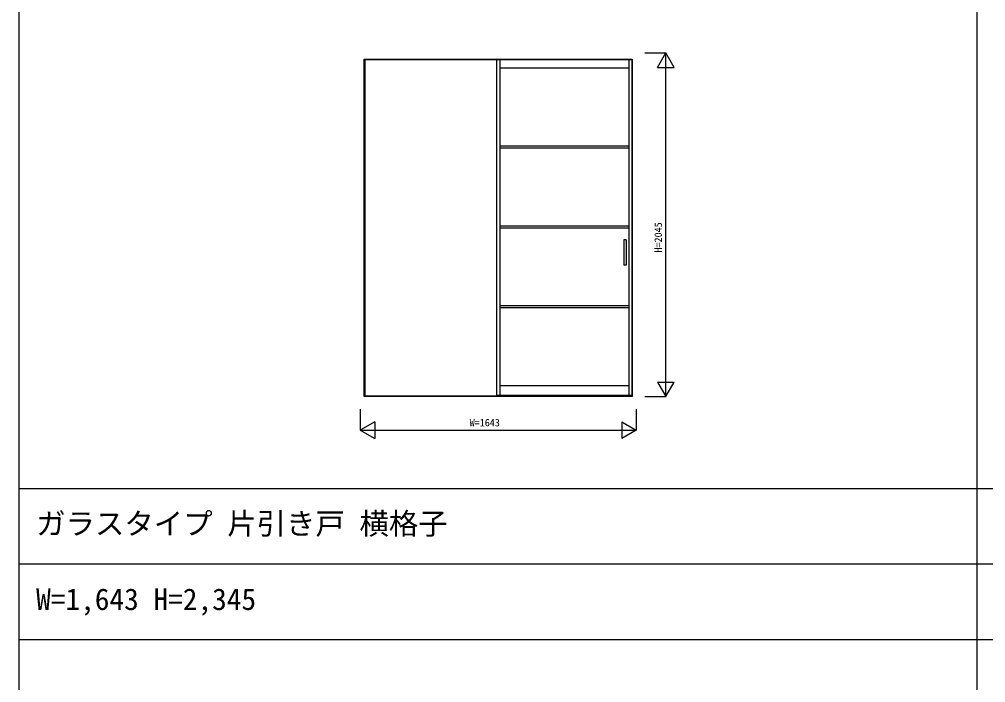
# Model space of a CAD drawing. Units: millimetres, scale not verified. Extents: x -14340 to 14341, y -10000 to 10000.
# Drawn here: x -14340 to -8589, y -3656 to 291 of the extents above; entities that cross this region are included whole.
import ezdxf
from ezdxf.enums import TextEntityAlignment as Align

# ---------------------------------------------------------------- set-up
doc = ezdxf.new("R2010")
doc.units = ezdxf.units.MM
doc.header["$LTSCALE"] = 50
for name, color, linetype in [('0-0_0', 7, 'Continuous'), ('0-1_YKK_A1', 4, 'Continuous'), ('0-4_YKK_F1', 7, 'Continuous'), ('0-5_YKK_N1', 2, 'Continuous')]:
    doc.layers.add(name, color=color, linetype=linetype)
doc.styles.add('ＭＳ ゴシック', font='')
doc.styles.get('ＭＳ ゴシック').set_extended_font_data('MS Gothic')

msp = doc.modelspace()

# ---------------------------------------------------------------- linework, layer by layer
at = {"layer": '0-1_YKK_A1'}
for p, q in [((-12286.7, 54.25), (-10692.7, 54.25)), ((-12286.7, -1954.25), (-12286.7, 54.25)), ((-12284.2, 54.25), (-12284.2, -1954.25)), ((-12284.2, 51.75), (-10695.2, 51.75)), ((-11499.7, 51.75), (-11499.7, -1946.25)), ((-11479.7, 51.75), (-11479.7, -1946.25)), ((-11479.7, 1.75), (-10712.2, 1.75)), ((-10712.2, 51.75), (-10712.2, -1946.25)), ((-10695.2, 54.25), (-10695.2, -1954.25)), ((-10692.7, 54.25), (-10692.7, -1954.25)), ((-11479.7, -461.75), (-10712.2, -461.75)), ((-11479.7, -473.75), (-10712.2, -473.75)), ((-11479.7, -937.25), (-10712.2, -937.25)), ((-11479.7, -949.25), (-10712.2, -949.25)), ((-10743.2, -1020.75), (-10743.2, -1171.75)), ((-10729.2, -1020.75), (-10743.2, -1020.75)), ((-10729.2, -1020.75), (-10729.2, -1171.75)), ((-10729.2, -1171.75), (-10743.2, -1171.75)), ((-11479.7, -1412.75), (-10712.2, -1412.75)), ((-11479.7, -1424.75), (-10712.2, -1424.75)), ((-11479.7, -1888.25), (-10712.2, -1888.25)), ((-10692.7, -1954.25), (-12286.7, -1954.25)), ((-10695.2, -1951.45), (-12284.2, -1951.45)), ((-11499.7, -1946.25), (-10695.2, -1946.25))]:
    msp.add_line(p, q, dxfattribs=at)
at = {"layer": '0-4_YKK_F1'}
for p, q in [((-14339.7, -10000), (-14339.7, 10000)), ((-8639.7, -10000), (-8639.7, 9500)), ((-14339.7, -2500), (14160.3, -2500)), ((-14339.7, -2950), (14160.3, -2950)), ((-14339.7, -3400), (14160.3, -3400))]:
    msp.add_line(p, q, dxfattribs=at)
at = {"layer": '0-5_YKK_N1'}
for p, q in [((-10617.7, 90.75), (-10492.7, 90.75)), ((-10542.7, 4.15), (-10492.7, 90.75)), ((-10492.7, -1954.25), (-10492.7, 90.75)), ((-10542.7, -1867.65), (-10442.7, -1867.65)), ((-10617.7, -1954.25), (-10492.7, -1954.25)), ((-12311.2, -2029.25), (-12311.2, -2154.25)), ((-10668.2, -2029.25), (-10668.2, -2154.25)), ((-12224.6, -2104.25), (-12311.2, -2154.25)), ((-12224.6, -2104.25), (-12224.6, -2204.25)), ((-10754.8, -2104.25), (-10754.8, -2204.25)), ((-10754.8, -2104.25), (-10668.2, -2154.25)), ((-12311.2, -2154.25), (-12224.6, -2204.25)), ((-12311.2, -2154.25), (-10668.2, -2154.25)), ((-10668.2, -2154.25), (-10754.8, -2204.25))]:
    msp.add_line(p, q, dxfattribs=at)
for points in [[(-10542.7, 4.15), (-10442.7, 4.15), (-10492.7, 90.75)], [(-10542.7, -1867.65), (-10492.7, -1954.25), (-10442.7, -1867.65)]]:
    msp.add_lwpolyline(points, dxfattribs=at)

# ---------------------------------------------------------------- texts
at = {"layer": '0-0_0', "style": 'ＭＳ ゴシック'}
for s, p in [('ガラスタイプ 片引き戸 横格子', (-14239.7, -2812.5)), ('W=1,643 H=2,345', (-14239.7, -3262.5))]:
    msp.add_text(s, height=128.3, dxfattribs=at).set_placement(p, align=Align.BOTTOM_LEFT)
at = {"layer": '0-5_YKK_N1', "style": 'ＭＳ ゴシック'}
msp.add_text('H=2045', height=43.99, rotation=90, dxfattribs=at).set_placement((-10502.7, -1096.75), align=Align.BOTTOM_LEFT)
msp.add_text('W=1643', height=43.99, dxfattribs=at).set_placement((-11659.7, -2144.25), align=Align.BOTTOM_LEFT)

doc.saveas('drawing.dxf')
